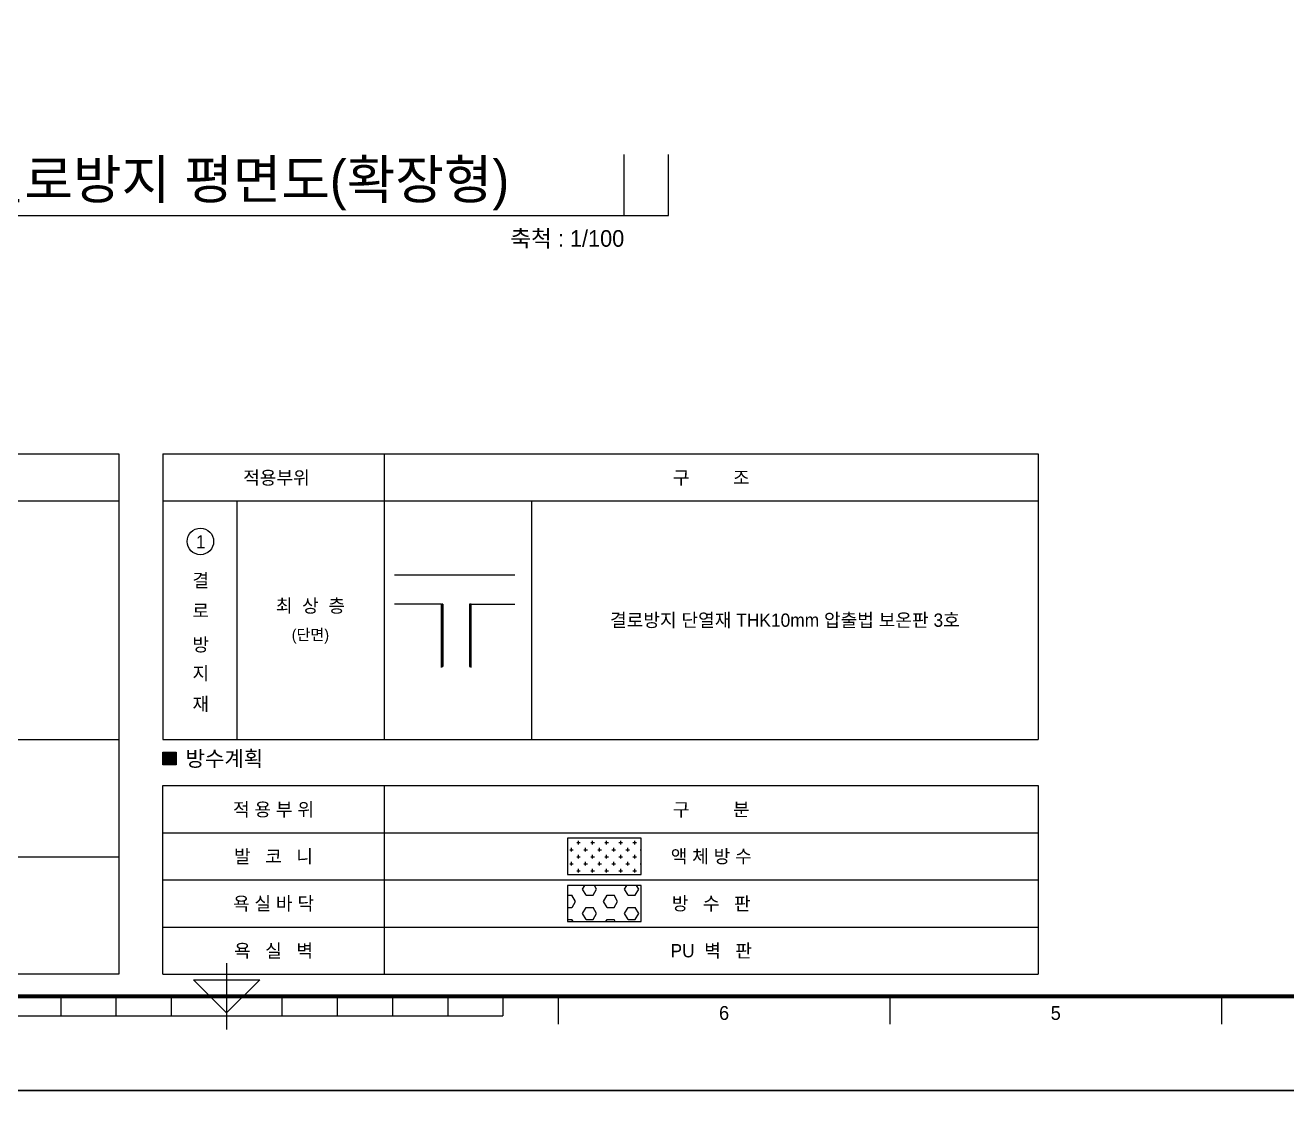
# Model space of a CAD drawing. Header units: millimetres. Extents: x -24416 to 92204, y -190080 to 23760.
# Drawn here: x 69383 to 80793, y -130955 to -121048 of the extents above; entities that cross this region are included whole.
import ezdxf
from ezdxf.enums import TextEntityAlignment as Align

# ---------------------------------------------------------------- set-up
doc = ezdxf.new("R2010")
doc.units = ezdxf.units.MM
doc.header["$LTSCALE"] = 50
doc.linetypes.add('HID', pattern=[2.5, 1.5, -1])
for name, color, linetype in [('AA-BORD-FORM', 7, 'Continuous'), ('AA-BORD-TEXT', 3, 'Continuous'), ('AA-XXXX-SYMB', 7, 'Continuous'), ('AA-XXXX-TEXT', 3, 'Continuous'), ('AA-단열-바닥-욕실', 30, 'Continuous'), ('BANG', 7, 'Continuous'), ('COL', 2, 'Continuous'), ('ETC', 6, 'Continuous'), ('INS', 252, 'Continuous'), ('itxt', 7, 'Continuous'), ('TEXT', 3, 'Continuous'), ('단열재범위', 4, 'Continuous')]:
    doc.layers.add(name, color=color, linetype=linetype)
doc.layers.add('Defpoint', color=135, linetype='Continuous', plot=False)
doc.styles.add('HAUD01', font='Dotum.ttf')
doc.styles.add('돋움', font='Dotum.ttf')

# ---------------------------------------------------------------- blocks, each defined once
blk = doc.blocks.new('XR-FORM 청주월명')
at = {"layer": 'AA-BORD-FORM', "color": 2}
for p, q in [((421, 23), (421, 11)), ((391, 17), (391, 13.5)), ((401, 17), (401, 13.5)), ((411, 17), (411, 13.5)), ((431, 17), (431, 13.5)), ((441, 17), (441, 13.5)), ((451, 17), (451, 13.5)), ((461, 17), (461, 13.5)), ((471, 17), (471, 13.5)), ((481, 17), (481, 12)), ((541, 17), (541, 12)), ((601, 17), (601, 12)), ((371, 13.5), (471, 13.5))]:
    blk.add_line(p, q, dxfattribs=at)
at = {"layer": 'AA-BORD-FORM', "color": 1}
blk.add_lwpolyline([(0, 0), (841, 0), (841, 594), (0, 594)], close=True, dxfattribs=at)
at = {"layer": 'AA-BORD-FORM', "color": 2, "const_width": 0.682}
blk.add_lwpolyline([(21, 17), (21, 577), (821, 577), (821, 17)], close=True, dxfattribs=at)
at = {"layer": 'AA-BORD-FORM', "color": 2}
blk.add_lwpolyline([(427, 20), (421, 14), (415, 20)], close=True, dxfattribs=at)
at = {"layer": 'AA-BORD-TEXT', "color": 7, "style": 'HAUD01'}
for s, p in [('6', (511, 13.99)), ('5', (571, 13.99))]:
    blk.add_text(s, height=2.5, dxfattribs=at).set_placement(p, align=Align.MIDDLE_CENTER)
blk = doc.blocks.new('insul1')
blk.add_lwpolyline([(0, 0, 0.480617), (0.1, 0.2), (0, 0.8, -1.249969), (0.3, 0.8), (0.2, 0.2, 0.480617), (0.3, 0, 0.480617)], format="xyb")
blk = doc.blocks.new('Z$W@#5157158E')
at = {"layer": 'AA-단열-바닥-욕실'}
h = blk.add_hatch(dxfattribs=at)
h.set_pattern_fill('HEX', color=256, scale=25)
h.set_pattern_definition([(0, (-65283.87, -429.19), (0, 137.48153), [79.375, -158.75]), (120, (-65283.87, -429.19), (-119.0625, -68.74077), [79.375, -158.75]), (60, (-65204.49, -429.19), (-119.0625, 68.74077), [79.375, -158.75])])
h.paths.add_polyline_path([(30936, 1267), (30936, 1675), (30103, 1675), (30103, 1267)])
at = {"layer": 'ETC', "linetype": 'HID'}
h = blk.add_hatch(dxfattribs=at)
h.set_pattern_fill('CROSS', color=256, scale=12.5)
h.set_pattern_definition([(0, (-29669.325, -4419.56), (79.375, 79.375), [39.6875, -119.0625]), (90, (-29649.48, -4439.4), (-79.375, 79.375), [39.6875, -119.0625])])
h.paths.add_polyline_path([(30936, 1800), (30936, 2208), (30103, 2208), (30103, 1800)])
at = {"layer": 'itxt'}
blk.add_hatch(color=256, dxfattribs=at).paths.add_polyline_path([(25679, 3038), (25679, 3182), (25531, 3182), (25531, 3038)])
at = {"layer": 'BANG'}
blk.add_line((15968, 1999, 0), (25031, 1999, 0), dxfattribs=at)
at = {"layer": 'COL'}
for p, q in [((28150, 5188, 0), (29508, 5188, 0)), ((28680, 4854, 0), (28150, 4854, 0)), ((29014, 4854, 0), (29508, 4854, 0)), ((28680, 4138, 0), (28680, 4289, 0)), ((29014, 4138, 0), (29014, 4289, 0))]:
    blk.add_line(p, q, dxfattribs=at)
at = {"layer": 'COL', "elevation": 0}
for points in [[(28680, 4854), (28697, 4854), (28697, 4289), (28680, 4289)], [(29014, 4854), (28997, 4854), (28997, 4289), (29014, 4289)]]:
    blk.add_lwpolyline(points, dxfattribs=at)
at = {"layer": 'itxt'}
for p, q in [((15135, 6554, 0), (25031, 6554, 0)), ((25031, 6554, 0), (25031, 671, 0)), ((25531, 6554, 0), (35428, 6554, 0)), ((25531, 6554, 0), (25531, 3326, 0)), ((28031, 6554, 0), (28031, 3326, 0)), ((35428, 6554, 0), (35428, 3326, 0)), ((26365, 6021, 0), (26365, 3326, 0)), ((29698, 6021, 0), (29698, 3326, 0)), ((25531, 3326, 0), (35428, 3326, 0)), ((25531, 671, 0), (25531, 2804, 0)), ((25531, 2804, 0), (35428, 2804, 0)), ((28031, 2804, 0), (28031, 671, 0)), ((35428, 2804, 0), (35428, 671, 0)), ((25031, 671, 0), (15135, 671, 0))]:
    blk.add_line(p, q, dxfattribs=at)
at = {"layer": 'itxt', "elevation": 0}
for points in [[(15135, 6021), (25031, 6021)], [(25531, 6021), (35428, 6021)], [(15135, 3326), (25031, 3326)], [(25531, 2271), (35428, 2271)], [(25531, 1737), (35428, 1737)], [(25531, 1204), (35428, 1204)], [(25531, 671), (35428, 671)]]:
    blk.add_lwpolyline(points, dxfattribs=at)
for points in [[(25531, 3182), (25679, 3182), (25679, 3038), (25531, 3038)], [(30103, 2208), (30103, 1800), (30936, 1800), (30936, 2208), (30103, 2208)], [(30103, 1675), (30103, 1267), (30936, 1267), (30936, 1675), (30103, 1675)]]:
    blk.add_lwpolyline(points, close=True, dxfattribs=at)
at = {"layer": 'TEXT'}
blk.add_circle((25954, 5564, 0), 150, dxfattribs=at)
at = {"layer": '단열재범위'}
for p, q in [((28680, 4289, 0), (28680, 4854, 0)), ((29014, 4289, 0), (29014, 4854, 0))]:
    blk.add_line(p, q, dxfattribs=at)
at = {"layer": 'INS', "xscale": -10.00000000000004, "yscale": 10.00000000000004, "zscale": 10.00000000000002, "rotation": 90, "row_count": 1, "column_count": 188, "row_spacing": 5.366800753803273e-16, "column_spacing": -3.000000000000013}
for p in [(28697, 4854, 0), (29007, 4854, 0)]:
    blk.add_blockref('insul1', p, dxfattribs=at)
at = {"layer": 'TEXT', "style": '돋움'}
for s, height, p in [('적용부위', 150, (26814, 6284, 0)), ('구         조', 150, (31730, 6284, 0)), ('1', 150, (25958, 5559, 0)), ('결', 150, (25958, 5123, 0)), ('로', 150, (25958, 4780, 0)), ('최  상  층', 150, (27198, 4837, 0)), ('결로방지 단열재 THK10mm 압출법 보온판 3호', 150, (32563, 4674, 0)), ('(단면)', 125, (27198, 4510, 0)), ('방', 150, (25958, 4398, 0)), ('지', 150, (25958, 4073, 0)), ('재', 150, (25958, 3725, 0)), ('방수계획', 175, (26225, 3109, 0)), ('적 용 부 위', 150, (26781, 2534, 0)), ('구         분', 150, (31730, 2534, 0)), ('발   코   니', 150, (26781, 2004, 0)), ('액 체 방 수', 150, (31730, 2004, 0)), ('욕 실 바 닥', 150, (26781, 1471, 0)), ('방   수   판', 150, (31730, 1471, 0)), ('욕   실   벽', 150, (26781, 937, 0)), ('PU  벽   판', 150, (31730, 937, 0))]:
    blk.add_text(s, height=height, dxfattribs=at).set_placement(p, align=Align.MIDDLE_CENTER)

msp = doc.modelspace()

# ---------------------------------------------------------------- linework, layer by layer
at = {"layer": 'AA-XXXX-SYMB', "color": 3}
msp.add_line((64107, -122767), (75201, -122767), dxfattribs=at)
at = {"layer": 'Defpoint'}
for p, q in [((74801, -122767), (74801, -122217)), ((75201, -122767), (75201, -122217))]:
    msp.add_line(p, q, dxfattribs=at)

# ---------------------------------------------------------------- block references
for name, p, xscale, yscale, zscale in [('XR-FORM 청주월명', (50154, -130680), 50, 50, 50), ('Z$W@#5157158E', (50204, -130167, 0), 0.8, 0.8, 0.8), ('XR-FORM 청주월명', (50154, -160380), 50, 50, 50)]:
    msp.add_blockref(name, p, dxfattribs=dict(xscale=xscale, yscale=yscale, zscale=zscale))

# ---------------------------------------------------------------- texts
at = {"layer": 'AA-XXXX-TEXT', "style": 'HAUD01'}
msp.add_text('P122㎡B형 방수,단열,결로방지 평면도(확장형)', height=350, dxfattribs=at).set_placement((64507, -122617))
at = {"layer": 'AA-XXXX-TEXT', "insert": (74801, -123067), "char_height": 150, "attachment_point": 9, "style": 'HAUD01'}
msp.add_mtext('축척 : 1/100', dxfattribs=at)

doc.saveas('drawing.dxf')
